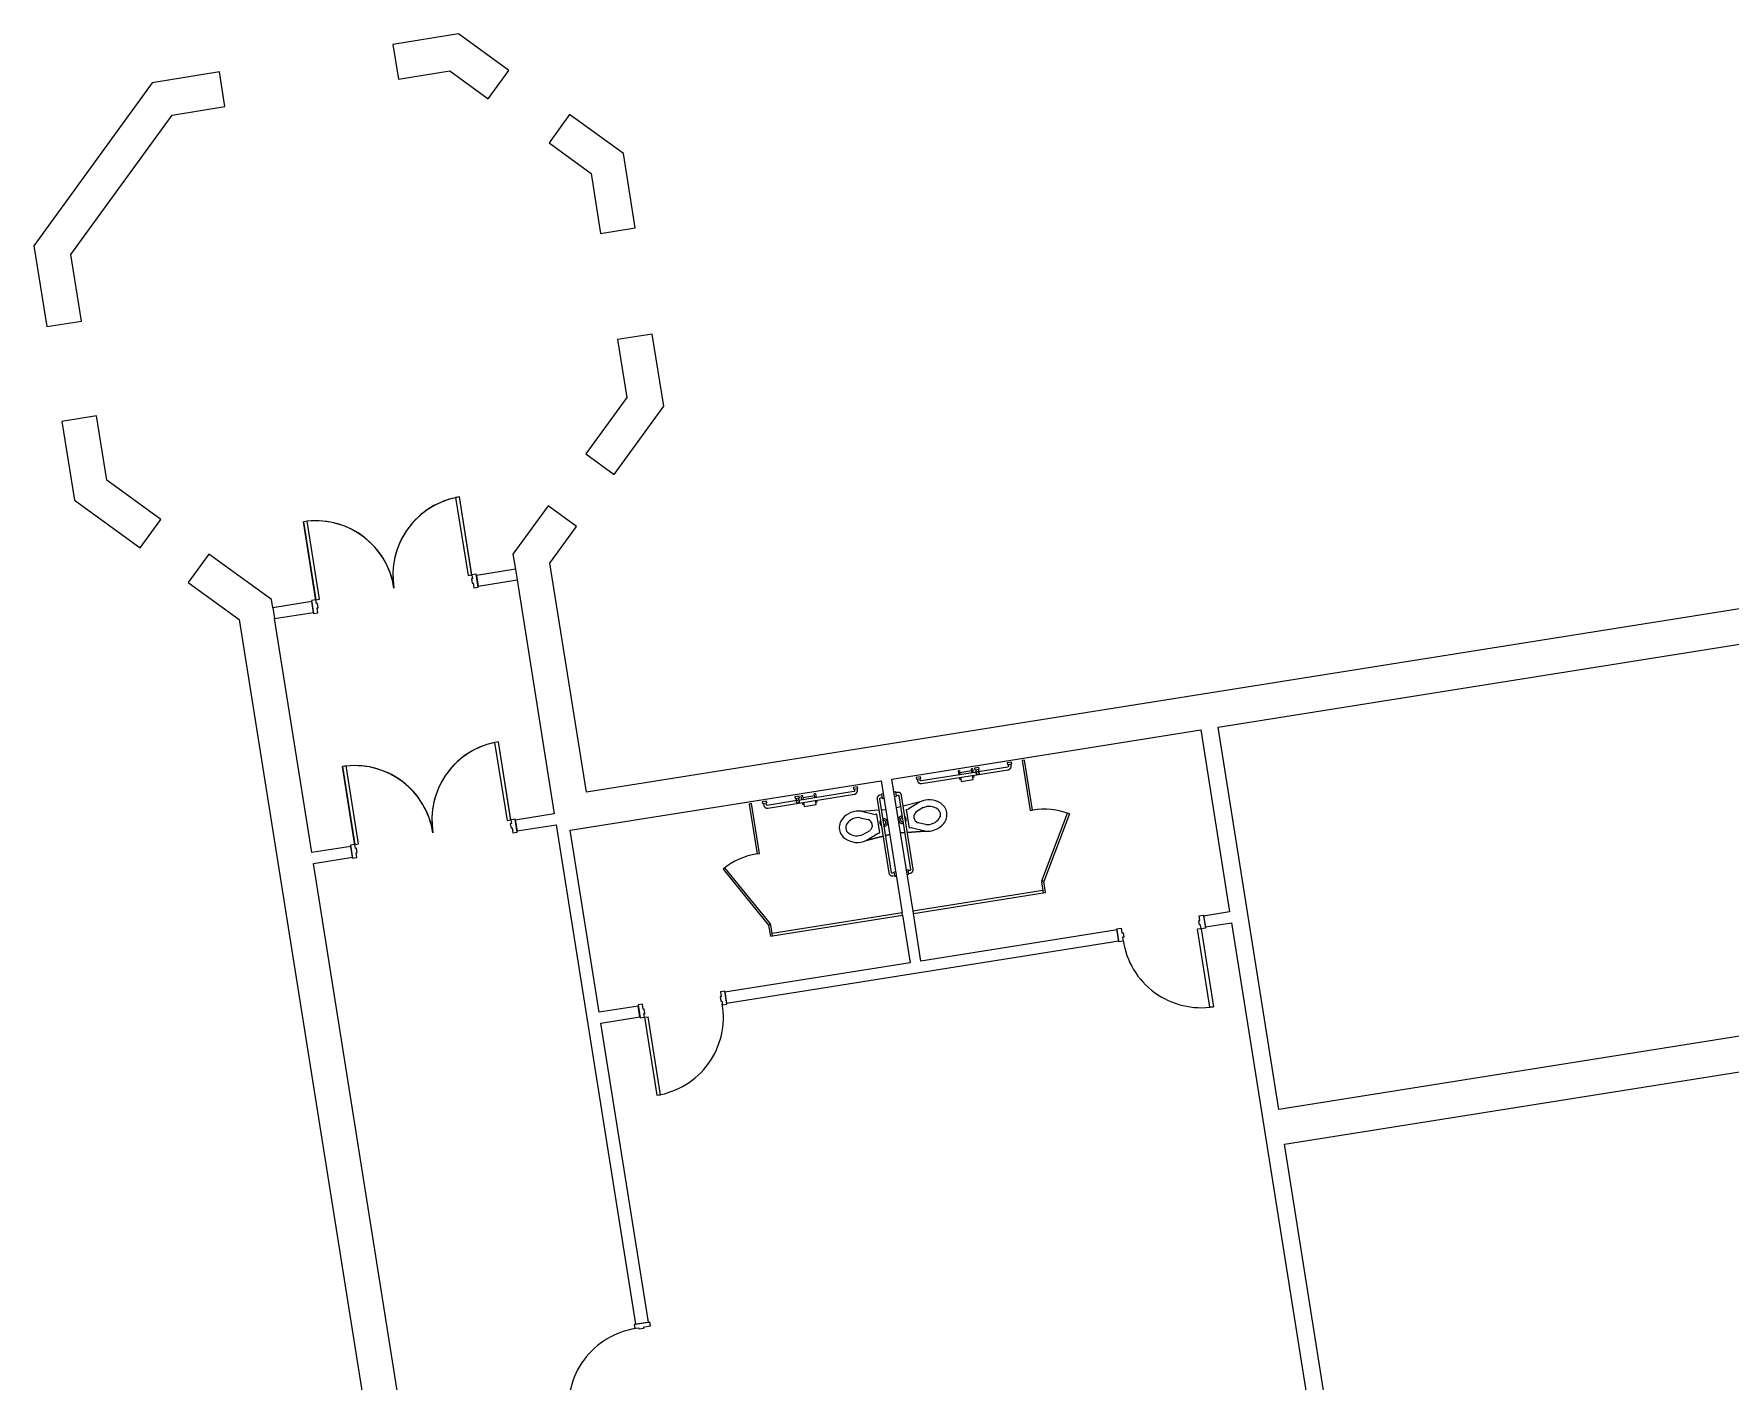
# Model space of a CAD drawing. Header units: inches. Extents: x 42 to 1615, y -3948 to -1051.
# Drawn here: x 42 to 816, y -1665 to -1051 of the extents above; entities that cross this region are included whole.
import ezdxf

# ---------------------------------------------------------------- set-up
doc = ezdxf.new("R2010")
doc.units = ezdxf.units.IN
doc.header["$MEASUREMENT"] = 0
for name, color, linetype, lineweight in [('A-DOOR', 31, 'Continuous', 9), ('A-DOOR-FRAM', 31, 'Continuous', 15), ('A-WALL', 113, 'Continuous', 9), ('I-WALL', 2, 'Continuous', 9), ('P-SANR-FIXT', 6, 'Continuous', 9), ('Q-SPCQ', 91, 'Continuous', 9)]:
    doc.layers.add(name, color=color, linetype=linetype, lineweight=lineweight)

# ---------------------------------------------------------------- blocks, each defined once
blk = doc.blocks.new('Toilet_Stall_ADA_CE_ - 60_ x 60_-5203125-LEVEL 1')
at = {"layer": 'Q-SPCQ'}
for p, q in [((31, -2.5), (30, -2.5)), ((30, -2.5), (30, -62.5)), ((31, -62.5), (31, -2.5)), ((-30, -62.5), (-30, -63.5)), ((-7, -62.5), (-30, -62.5)), ((-30, -63.5), (-7, -63.5)), ((-7, -63.5), (-7, -62.5)), ((25.5, -62.63), (-3.07, -79.13)), ((-2.58, -80), (26, -63.5)), ((26, -63.5), (25.5, -62.63)), ((31, -62.5), (26, -62.5)), ((26, -62.5), (26, -63.5)), ((26, -63.5), (31, -63.5)), ((31, -63.5), (31, -62.5))]:
    blk.add_line(p, q, dxfattribs=at)
blk.add_arc((26, -63.5), 33, 180, 210, dxfattribs=at)
blk = doc.blocks.new('RR Access_Grab Bar_Back_CE_ - 36_ _GB-1_-1693847-LEVEL 1')
at = {"layer": 'Q-SPCQ'}
for p, q in [((-43, 0.75), (-43, 0)), ((-41, 0.75), (-43, 0.75)), ((-42.63, 1.5), (-42.63, 0.75)), ((-41.38, 0.75), (-41.38, 1.5)), ((-7, 3.12), (-41, 3.12)), ((-41, 1.87), (-7, 1.87)), ((-41, 0), (-41, 0.75)), ((-7, 0.75), (-7, 0)), ((-5, 0.75), (-7, 0.75)), ((-6.63, 1.5), (-6.63, 0.75)), ((-5.38, 0.75), (-5.38, 1.5)), ((-5, 0), (-5, 0.75))]:
    blk.add_line(p, q, dxfattribs=at)
at = {"layer": 'Q-SPCQ', "flags": 128}
for points in [[(-41, 3.12), (-41.06, 3.12), (-41.13, 3.12), (-41.19, 3.11), (-41.26, 3.1), (-41.32, 3.09), (-41.39, 3.08), (-41.45, 3.06), (-41.51, 3.04), (-41.57, 3.02), (-41.63, 3), (-41.69, 2.97), (-41.75, 2.94), (-41.81, 2.91), (-41.86, 2.88), (-41.92, 2.84), (-41.97, 2.8), (-42.02, 2.76), (-42.07, 2.72), (-42.12, 2.68), (-42.17, 2.63), (-42.21, 2.58), (-42.25, 2.54), (-42.29, 2.48), (-42.33, 2.43), (-42.37, 2.38), (-42.4, 2.32), (-42.43, 2.27), (-42.46, 2.21), (-42.49, 2.15), (-42.51, 2.09), (-42.54, 2.03), (-42.56, 1.97), (-42.57, 1.9), (-42.59, 1.84), (-42.6, 1.78), (-42.61, 1.71), (-42.62, 1.65), (-42.62, 1.58), (-42.63, 1.52), (-42.63, 1.5)], [(-41.38, 1.5), (-41.37, 1.51), (-41.37, 1.53), (-41.37, 1.54), (-41.37, 1.56), (-41.37, 1.57), (-41.36, 1.59), (-41.36, 1.6), (-41.36, 1.62), (-41.35, 1.63), (-41.35, 1.65), (-41.34, 1.66), (-41.33, 1.67), (-41.33, 1.69), (-41.32, 1.7), (-41.31, 1.71), (-41.3, 1.72), (-41.29, 1.74), (-41.28, 1.75), (-41.27, 1.76), (-41.26, 1.77), (-41.25, 1.78), (-41.24, 1.79), (-41.23, 1.8), (-41.22, 1.81), (-41.2, 1.82), (-41.19, 1.82), (-41.18, 1.83), (-41.16, 1.84), (-41.15, 1.84), (-41.14, 1.85), (-41.12, 1.85), (-41.11, 1.86), (-41.09, 1.86), (-41.08, 1.87), (-41.06, 1.87), (-41.05, 1.87), (-41.03, 1.87), (-41.02, 1.87), (-41, 1.87), (-41, 1.87)], [(-5.38, 1.5), (-5.38, 1.56), (-5.38, 1.63), (-5.39, 1.69), (-5.4, 1.76), (-5.41, 1.82), (-5.42, 1.89), (-5.44, 1.95), (-5.46, 2.01), (-5.48, 2.07), (-5.5, 2.13), (-5.53, 2.19), (-5.56, 2.25), (-5.59, 2.31), (-5.62, 2.36), (-5.66, 2.42), (-5.7, 2.47), (-5.74, 2.52), (-5.78, 2.57), (-5.82, 2.62), (-5.87, 2.67), (-5.92, 2.71), (-5.96, 2.75), (-6.02, 2.79), (-6.07, 2.83), (-6.12, 2.87), (-6.18, 2.9), (-6.23, 2.93), (-6.29, 2.96), (-6.35, 2.99), (-6.41, 3.01), (-6.47, 3.04), (-6.53, 3.06), (-6.6, 3.07), (-6.66, 3.09), (-6.72, 3.1), (-6.79, 3.11), (-6.85, 3.12), (-6.92, 3.12), (-6.98, 3.12), (-7, 3.12)], [(-7, 1.87), (-6.99, 1.87), (-6.97, 1.87), (-6.96, 1.87), (-6.94, 1.87), (-6.93, 1.87), (-6.91, 1.86), (-6.9, 1.86), (-6.88, 1.86), (-6.87, 1.85), (-6.85, 1.85), (-6.84, 1.84), (-6.83, 1.83), (-6.81, 1.83), (-6.8, 1.82), (-6.79, 1.81), (-6.78, 1.8), (-6.76, 1.79), (-6.75, 1.78), (-6.74, 1.77), (-6.73, 1.76), (-6.72, 1.75), (-6.71, 1.74), (-6.7, 1.73), (-6.69, 1.72), (-6.68, 1.7), (-6.68, 1.69), (-6.67, 1.68), (-6.66, 1.66), (-6.66, 1.65), (-6.65, 1.64), (-6.65, 1.62), (-6.64, 1.61), (-6.64, 1.59), (-6.63, 1.58), (-6.63, 1.56), (-6.63, 1.55), (-6.63, 1.53), (-6.63, 1.52), (-6.63, 1.5), (-6.63, 1.5)]]:
    blk.add_lwpolyline(points, dxfattribs=at)
blk = doc.blocks.new('RR Access_Grab Bar_Side_CE_ - 42_ _GB-2_-1694463-LEVEL 1')
at = {"layer": 'Q-SPCQ'}
for p, q in [((-0.75, 54.62), (-1.5, 54.62)), ((0, 55), (-0.75, 55)), ((-0.75, 55), (-0.75, 53)), ((0, 53), (0, 55)), ((-3.13, 53), (-3.13, 13)), ((-1.88, 39.36), (-1.88, 53)), ((-1.5, 53.37), (-0.75, 53.37)), ((-0.75, 53), (0, 53)), ((-1.88, 38.85), (-1.88, 39.15)), ((-1.88, 13), (-1.88, 38.64)), ((-0.75, 12.62), (-1.5, 12.62)), ((-1.5, 11.37), (-0.75, 11.37)), ((0, 13), (-0.75, 13)), ((-0.75, 13), (-0.75, 11)), ((-0.75, 11), (0, 11)), ((0, 11), (0, 13))]:
    blk.add_line(p, q, dxfattribs=at)
at = {"layer": 'Q-SPCQ', "flags": 128}
for points in [[(-1.5, 54.62), (-1.56, 54.62), (-1.63, 54.62), (-1.69, 54.61), (-1.76, 54.6), (-1.82, 54.59), (-1.89, 54.58), (-1.95, 54.56), (-2.01, 54.54), (-2.07, 54.52), (-2.13, 54.5), (-2.19, 54.47), (-2.25, 54.44), (-2.31, 54.41), (-2.36, 54.38), (-2.42, 54.34), (-2.47, 54.3), (-2.52, 54.26), (-2.57, 54.22), (-2.62, 54.18), (-2.67, 54.13), (-2.71, 54.08), (-2.75, 54.04), (-2.79, 53.98), (-2.83, 53.93), (-2.87, 53.88), (-2.9, 53.82), (-2.93, 53.77), (-2.96, 53.71), (-2.99, 53.65), (-3.01, 53.59), (-3.04, 53.53), (-3.06, 53.47), (-3.07, 53.4), (-3.09, 53.34), (-3.1, 53.28), (-3.11, 53.21), (-3.12, 53.15), (-3.12, 53.08), (-3.13, 53.02), (-3.13, 53)], [(-1.88, 53), (-1.87, 53.01), (-1.87, 53.03), (-1.87, 53.04), (-1.87, 53.06), (-1.87, 53.07), (-1.86, 53.09), (-1.86, 53.1), (-1.86, 53.12), (-1.85, 53.13), (-1.85, 53.15), (-1.84, 53.16), (-1.83, 53.17), (-1.83, 53.19), (-1.82, 53.2), (-1.81, 53.21), (-1.8, 53.22), (-1.79, 53.24), (-1.78, 53.25), (-1.77, 53.26), (-1.76, 53.27), (-1.75, 53.28), (-1.74, 53.29), (-1.73, 53.3), (-1.72, 53.31), (-1.7, 53.32), (-1.69, 53.32), (-1.68, 53.33), (-1.66, 53.34), (-1.65, 53.34), (-1.64, 53.35), (-1.62, 53.35), (-1.61, 53.36), (-1.59, 53.36), (-1.58, 53.37), (-1.56, 53.37), (-1.55, 53.37), (-1.53, 53.37), (-1.52, 53.37), (-1.5, 53.37), (-1.5, 53.37)], [(-3.13, 13), (-3.12, 12.94), (-3.12, 12.87), (-3.11, 12.81), (-3.1, 12.74), (-3.09, 12.68), (-3.08, 12.61), (-3.06, 12.55), (-3.04, 12.49), (-3.02, 12.43), (-3, 12.37), (-2.97, 12.31), (-2.94, 12.25), (-2.91, 12.19), (-2.88, 12.14), (-2.84, 12.08), (-2.8, 12.03), (-2.76, 11.98), (-2.72, 11.93), (-2.68, 11.88), (-2.63, 11.83), (-2.58, 11.79), (-2.54, 11.75), (-2.48, 11.71), (-2.43, 11.67), (-2.38, 11.63), (-2.32, 11.6), (-2.27, 11.57), (-2.21, 11.54), (-2.15, 11.51), (-2.09, 11.49), (-2.03, 11.46), (-1.97, 11.44), (-1.9, 11.43), (-1.84, 11.41), (-1.78, 11.4), (-1.71, 11.39), (-1.65, 11.38), (-1.58, 11.38), (-1.52, 11.37), (-1.5, 11.37)], [(-1.5, 12.62), (-1.51, 12.63), (-1.53, 12.63), (-1.54, 12.63), (-1.56, 12.63), (-1.57, 12.63), (-1.59, 12.64), (-1.6, 12.64), (-1.62, 12.64), (-1.63, 12.65), (-1.65, 12.65), (-1.66, 12.66), (-1.67, 12.67), (-1.69, 12.67), (-1.7, 12.68), (-1.71, 12.69), (-1.72, 12.7), (-1.74, 12.71), (-1.75, 12.72), (-1.76, 12.73), (-1.77, 12.74), (-1.78, 12.75), (-1.79, 12.76), (-1.8, 12.77), (-1.81, 12.78), (-1.82, 12.8), (-1.82, 12.81), (-1.83, 12.82), (-1.84, 12.84), (-1.84, 12.85), (-1.85, 12.86), (-1.85, 12.88), (-1.86, 12.89), (-1.86, 12.91), (-1.87, 12.92), (-1.87, 12.94), (-1.87, 12.95), (-1.87, 12.97), (-1.87, 12.98), (-1.88, 13), (-1.88, 13)]]:
    blk.add_lwpolyline(points, dxfattribs=at)
blk = doc.blocks.new('RR Access_Grab Bar_Vert_CE_ - 24_ _GB-3_-1696212-LEVEL 1')
at = {"layer": 'Q-SPCQ'}
for p, q in [((-0.75, 39.62), (-1.5, 39.62)), ((-0.75, 39.62), (-1.5, 39.62)), ((0, 40), (-0.75, 40)), ((0, 40), (-0.75, 40)), ((-0.75, 40), (-0.75, 39.97)), ((-0.75, 40), (-0.75, 39)), ((-0.75, 39), (-0.75, 38)), ((0, 39.97), (0, 40)), ((0, 39), (0, 40)), ((0, 38), (0, 39)), ((-1.5, 38.37), (-0.75, 38.37)), ((-1.5, 38.37), (-0.75, 38.37)), ((-0.75, 38.03), (-0.75, 38)), ((-0.75, 38), (0, 38)), ((-0.75, 38), (0, 38)), ((0, 38), (0, 38.03))]:
    blk.add_line(p, q, dxfattribs=at)
at = {"layer": 'Q-SPCQ', "flags": 128}
for points in [[(-3.13, 39), (-3.12, 39.02), (-3.12, 39.05), (-3.12, 39.07), (-3.12, 39.1), (-3.11, 39.12), (-3.11, 39.15), (-3.1, 39.17), (-3.09, 39.2), (-3.08, 39.22), (-3.08, 39.24), (-3.07, 39.27), (-3.05, 39.29), (-3.04, 39.31), (-3.03, 39.33), (-3.02, 39.35), (-3, 39.37), (-2.99, 39.39), (-2.97, 39.41), (-2.95, 39.43), (-2.94, 39.45), (-2.92, 39.47), (-2.9, 39.48), (-2.88, 39.5), (-2.86, 39.51), (-2.84, 39.53), (-2.82, 39.54), (-2.79, 39.55), (-2.77, 39.56), (-2.75, 39.57), (-2.73, 39.58), (-2.7, 39.59), (-2.68, 39.6), (-2.66, 39.61), (-2.63, 39.61), (-2.61, 39.62), (-2.58, 39.62), (-2.56, 39.62), (-2.53, 39.62), (-2.51, 39.62), (-2.5, 39.62)], [(-2.5, 38.37), (-2.52, 38.38), (-2.55, 38.38), (-2.57, 38.38), (-2.6, 38.38), (-2.62, 38.39), (-2.65, 38.39), (-2.67, 38.4), (-2.7, 38.41), (-2.72, 38.42), (-2.74, 38.42), (-2.77, 38.43), (-2.79, 38.45), (-2.81, 38.46), (-2.83, 38.47), (-2.85, 38.48), (-2.87, 38.5), (-2.89, 38.51), (-2.91, 38.53), (-2.93, 38.55), (-2.95, 38.56), (-2.97, 38.58), (-2.98, 38.6), (-3, 38.62), (-3.01, 38.64), (-3.03, 38.66), (-3.04, 38.68), (-3.05, 38.71), (-3.06, 38.73), (-3.07, 38.75), (-3.08, 38.77), (-3.09, 38.8), (-3.1, 38.82), (-3.11, 38.84), (-3.11, 38.87), (-3.12, 38.89), (-3.12, 38.92), (-3.12, 38.94), (-3.12, 38.97), (-3.13, 38.99), (-3.13, 39)], [(-2.5, 39.62), (-2.5, 39.62), (-2.5, 39.62), (-2.49, 39.62), (-2.49, 39.62), (-2.48, 39.62), (-2.47, 39.62), (-2.46, 39.62), (-2.45, 39.62), (-2.44, 39.62), (-2.42, 39.62), (-2.4, 39.62), (-2.39, 39.62), (-2.37, 39.62), (-2.35, 39.62), (-2.33, 39.62), (-2.3, 39.62), (-2.28, 39.62), (-2.25, 39.62), (-2.22, 39.62), (-2.2, 39.62), (-2.17, 39.62), (-2.14, 39.62), (-2.11, 39.62), (-2.07, 39.62), (-2.04, 39.62), (-2.01, 39.62), (-1.97, 39.62), (-1.94, 39.62), (-1.9, 39.62), (-1.86, 39.62), (-1.82, 39.62), (-1.79, 39.62), (-1.75, 39.62), (-1.71, 39.62), (-1.67, 39.62), (-1.63, 39.62), (-1.59, 39.62), (-1.55, 39.62), (-1.51, 39.62), (-1.5, 39.62)], [(-1.5, 39.62), (-1.54, 39.62), (-1.58, 39.62), (-1.62, 39.62), (-1.66, 39.62), (-1.7, 39.62), (-1.74, 39.62), (-1.78, 39.62), (-1.81, 39.62), (-1.85, 39.62), (-1.89, 39.62), (-1.93, 39.62), (-1.96, 39.62), (-2, 39.62), (-2.03, 39.62), (-2.06, 39.62), (-2.1, 39.62), (-2.13, 39.62), (-2.16, 39.62), (-2.19, 39.62), (-2.22, 39.62), (-2.24, 39.62), (-2.27, 39.62), (-2.3, 39.62), (-2.32, 39.62), (-2.34, 39.62), (-2.36, 39.62), (-2.38, 39.62), (-2.4, 39.62), (-2.42, 39.62), (-2.43, 39.62), (-2.45, 39.62), (-2.46, 39.62), (-2.47, 39.62), (-2.48, 39.62), (-2.49, 39.62), (-2.49, 39.62), (-2.5, 39.62), (-2.5, 39.62), (-2.5, 39.62)], [(-1.5, 38.37), (-1.54, 38.37), (-1.58, 38.37), (-1.62, 38.37), (-1.66, 38.37), (-1.7, 38.37), (-1.74, 38.37), (-1.78, 38.37), (-1.81, 38.37), (-1.85, 38.37), (-1.89, 38.37), (-1.93, 38.37), (-1.96, 38.37), (-2, 38.37), (-2.03, 38.37), (-2.06, 38.37), (-2.1, 38.37), (-2.13, 38.37), (-2.16, 38.37), (-2.19, 38.37), (-2.22, 38.37), (-2.24, 38.37), (-2.27, 38.37), (-2.3, 38.37), (-2.32, 38.37), (-2.34, 38.37), (-2.36, 38.37), (-2.38, 38.37), (-2.4, 38.37), (-2.42, 38.37), (-2.43, 38.37), (-2.45, 38.37), (-2.46, 38.37), (-2.47, 38.37), (-2.48, 38.37), (-2.49, 38.37), (-2.49, 38.37), (-2.5, 38.37), (-2.5, 38.37), (-2.5, 38.37)], [(-2.5, 38.37), (-2.5, 38.37), (-2.5, 38.37), (-2.49, 38.37), (-2.49, 38.37), (-2.48, 38.37), (-2.47, 38.37), (-2.46, 38.37), (-2.45, 38.37), (-2.44, 38.37), (-2.42, 38.37), (-2.4, 38.37), (-2.39, 38.37), (-2.37, 38.37), (-2.35, 38.37), (-2.33, 38.37), (-2.3, 38.37), (-2.28, 38.37), (-2.25, 38.37), (-2.22, 38.37), (-2.2, 38.37), (-2.17, 38.37), (-2.14, 38.37), (-2.11, 38.37), (-2.07, 38.37), (-2.04, 38.37), (-2.01, 38.37), (-1.97, 38.37), (-1.94, 38.37), (-1.9, 38.37), (-1.86, 38.37), (-1.82, 38.37), (-1.79, 38.37), (-1.75, 38.37), (-1.71, 38.37), (-1.67, 38.37), (-1.63, 38.37), (-1.59, 38.37), (-1.55, 38.37), (-1.51, 38.37), (-1.5, 38.37)]]:
    blk.add_lwpolyline(points, dxfattribs=at)
blk = doc.blocks.new('Toilet_Wall Hung_CE_ - ADA-5203126-LEVEL 1')
at = {"layer": 'P-SANR-FIXT'}
for p, q in [((-6.07, 3.06), (-6.74, 11.07)), ((-6.74, 11.07), (-4.34, 5.12)), ((-6.74, 11.07), (-6.07, 3.06)), ((-3.9, 12.03), (-2.49, 8.55)), ((3.9, 12.03), (2.49, 8.55)), ((6.74, 11.07), (4.32, 5.08)), ((6.74, 11.07), (6.07, 3.12)), ((6.74, 11.07), (6.07, 3.12)), ((-5.81, 0), (-5.97, 1.94)), ((-5.97, 1.94), (-5.81, 0)), ((-4.34, 5.12), (-4.34, 4.33)), ((-4.34, 4.33), (4.32, 4.33)), ((4.32, 4.33), (4.32, 5.08)), ((5.97, 1.88), (5.81, 0)), ((5.97, 1.88), (5.81, 0))]:
    blk.add_line(p, q, dxfattribs=at)
for centre, radius, start, end in [((2.57, 13.72), 9.68, 138.07034, 195.92966), ((0, 16.03), 6.23, 41.92966, 138.07034), ((2.57, 13.72), 6.68, 134.54798, 194.69093), ((-0.01, 16.34), 3.01, 44.54798, 134.54798), ((-2.57, 13.72), 6.68, 345.30907, 45.45202), ((-2.57, 13.72), 9.68, 344.07034, 41.92966), ((0, 9.94), 2.85, 209.29654, 330.70346), ((0, 1.8), 1.77, 180, 360), ((0, 1.83), 1.75, 180, 270), ((0, 1.8), 1.77, 48.61512, 131.49794), ((0, 1.83), 1.75, 121.34541, 130.74746), ((0, 1.83), 0.97, 177.23656, 270), ((0, 1.83), 1.75, 92.777, 117.6743), ((0, 1.83), 0.97, 270, 2.82872), ((0, 1.83), 1.75, 270, 360), ((0, 1.83), 1.75, 62.00776, 87.33144), ((0, 1.83), 1.75, 49.34662, 59.40901)]:
    blk.add_arc(centre, radius, start, end, dxfattribs=at)
blk = doc.blocks.new('RR Access_Toilet Tissue Dispenser_CE_ - TTD-1-888219-LEVEL 1')
at = {"layer": 'Q-SPCQ'}
for p, q in [((-5.05, 36), (-5.05, 30.5)), ((-3.1, 36), (-5.05, 36)), ((-4, 36.5), (-3.1, 36.5)), ((-4, 36), (-4, 36.5)), ((-1.89, 36.5), (0, 36.5)), ((-1.25, 36), (-1.8, 36)), ((0, 36), (-1.25, 36)), ((-1.05, 30.5), (-1.05, 36)), ((0, 36), (0, 36.5)), ((-5.05, 30.5), (-3.06, 30.5)), ((-4, 30), (-4, 30.5)), ((-3.06, 30), (-4, 30)), ((0, 30), (-1.9, 30)), ((-1.89, 30.5), (-1.25, 30.5)), ((-1.25, 30.5), (0, 30.5)), ((0, 30), (0, 30.5))]:
    blk.add_line(p, q, dxfattribs=at)
blk = doc.blocks.new('Toilet_Stall_ADA_CE_ - 60_ x 60_-5203152-LEVEL 1')
at = {"layer": 'Q-SPCQ'}
for p, q in [((25.5, 62.63), (-3.07, 79.13)), ((-2.58, 80), (26, 63.5)), ((-7, 63.5), (-30, 63.5)), ((-30, 63.5), (-30, 62.5)), ((-30, 62.5), (-7, 62.5)), ((-7, 62.5), (-7, 63.5)), ((26, 63.5), (25.5, 62.63)), ((31, 63.5), (26, 63.5)), ((26, 63.5), (26, 62.5)), ((26, 62.5), (31, 62.5)), ((30, 62.5), (30, 2.5)), ((31, 62.5), (31, 63.5)), ((31, 2.5), (31, 62.5)), ((30, 2.5), (31, 2.5))]:
    blk.add_line(p, q, dxfattribs=at)
blk.add_arc((26, 63.5), 33, 150, 180, dxfattribs=at)
blk = doc.blocks.new('RR Access_Grab Bar_Back_CE_ - 36_ _GB-1_-5203153-LEVEL 1')
at = {"layer": 'Q-SPCQ'}
for p, q in [((-43, 0), (-43, -0.75)), ((-43, -0.75), (-41, -0.75)), ((-42.63, -0.75), (-42.63, -1.5)), ((-41.38, -1.5), (-41.38, -0.75)), ((-41, -0.75), (-41, 0)), ((-7, -1.88), (-41, -1.88)), ((-41, -3.13), (-7, -3.13)), ((-7, 0), (-7, -0.75)), ((-7, -0.75), (-5, -0.75)), ((-6.63, -0.75), (-6.63, -1.5)), ((-5.38, -1.5), (-5.38, -0.75)), ((-5, -0.75), (-5, 0))]:
    blk.add_line(p, q, dxfattribs=at)
at = {"layer": 'Q-SPCQ', "flags": 128}
for points in [[(-42.63, -1.5), (-42.62, -1.56), (-42.62, -1.63), (-42.61, -1.69), (-42.6, -1.76), (-42.59, -1.82), (-42.58, -1.89), (-42.56, -1.95), (-42.54, -2.01), (-42.52, -2.07), (-42.5, -2.13), (-42.47, -2.19), (-42.44, -2.25), (-42.41, -2.31), (-42.38, -2.36), (-42.34, -2.42), (-42.3, -2.47), (-42.26, -2.52), (-42.22, -2.57), (-42.18, -2.62), (-42.13, -2.67), (-42.08, -2.71), (-42.04, -2.75), (-41.98, -2.79), (-41.93, -2.83), (-41.88, -2.87), (-41.82, -2.9), (-41.77, -2.93), (-41.71, -2.96), (-41.65, -2.99), (-41.59, -3.01), (-41.53, -3.04), (-41.47, -3.06), (-41.4, -3.07), (-41.34, -3.09), (-41.28, -3.1), (-41.21, -3.11), (-41.15, -3.12), (-41.08, -3.12), (-41.02, -3.13), (-41, -3.13)], [(-41, -1.88), (-41.01, -1.87), (-41.03, -1.87), (-41.04, -1.87), (-41.06, -1.87), (-41.07, -1.87), (-41.09, -1.86), (-41.1, -1.86), (-41.12, -1.86), (-41.13, -1.85), (-41.15, -1.85), (-41.16, -1.84), (-41.17, -1.83), (-41.19, -1.83), (-41.2, -1.82), (-41.21, -1.81), (-41.22, -1.8), (-41.24, -1.79), (-41.25, -1.78), (-41.26, -1.77), (-41.27, -1.76), (-41.28, -1.75), (-41.29, -1.74), (-41.3, -1.73), (-41.31, -1.72), (-41.32, -1.7), (-41.32, -1.69), (-41.33, -1.68), (-41.34, -1.66), (-41.34, -1.65), (-41.35, -1.64), (-41.35, -1.62), (-41.36, -1.61), (-41.36, -1.59), (-41.37, -1.58), (-41.37, -1.56), (-41.37, -1.55), (-41.37, -1.53), (-41.37, -1.52), (-41.38, -1.5), (-41.38, -1.5)], [(-6.63, -1.5), (-6.63, -1.51), (-6.63, -1.53), (-6.63, -1.54), (-6.63, -1.56), (-6.63, -1.57), (-6.64, -1.59), (-6.64, -1.6), (-6.64, -1.62), (-6.65, -1.63), (-6.65, -1.65), (-6.66, -1.66), (-6.67, -1.67), (-6.67, -1.69), (-6.68, -1.7), (-6.69, -1.71), (-6.7, -1.72), (-6.71, -1.74), (-6.72, -1.75), (-6.73, -1.76), (-6.74, -1.77), (-6.75, -1.78), (-6.76, -1.79), (-6.77, -1.8), (-6.78, -1.81), (-6.8, -1.82), (-6.81, -1.82), (-6.82, -1.83), (-6.84, -1.84), (-6.85, -1.84), (-6.86, -1.85), (-6.88, -1.85), (-6.89, -1.86), (-6.91, -1.86), (-6.92, -1.87), (-6.94, -1.87), (-6.95, -1.87), (-6.97, -1.87), (-6.98, -1.87), (-7, -1.88), (-7, -1.88)], [(-7, -3.13), (-6.94, -3.12), (-6.87, -3.12), (-6.81, -3.11), (-6.74, -3.1), (-6.68, -3.09), (-6.61, -3.08), (-6.55, -3.06), (-6.49, -3.04), (-6.43, -3.02), (-6.37, -3), (-6.31, -2.97), (-6.25, -2.94), (-6.19, -2.91), (-6.14, -2.88), (-6.08, -2.84), (-6.03, -2.8), (-5.98, -2.76), (-5.93, -2.72), (-5.88, -2.68), (-5.83, -2.63), (-5.79, -2.58), (-5.75, -2.54), (-5.71, -2.48), (-5.67, -2.43), (-5.63, -2.38), (-5.6, -2.32), (-5.57, -2.27), (-5.54, -2.21), (-5.51, -2.15), (-5.49, -2.09), (-5.46, -2.03), (-5.44, -1.97), (-5.43, -1.9), (-5.41, -1.84), (-5.4, -1.78), (-5.39, -1.71), (-5.38, -1.65), (-5.38, -1.58), (-5.38, -1.52), (-5.38, -1.5)]]:
    blk.add_lwpolyline(points, dxfattribs=at)
blk = doc.blocks.new('RR Access_Grab Bar_Side_CE_ - 42_ _GB-2_-5203154-LEVEL 1')
at = {"layer": 'Q-SPCQ'}
for p, q in [((-3.13, -13), (-3.13, -53)), ((-1.88, -38.64), (-1.88, -13)), ((-0.75, -11.38), (-1.5, -11.38)), ((-1.5, -12.63), (-0.75, -12.63)), ((0, -11), (-0.75, -11)), ((-0.75, -11), (-0.75, -13)), ((-0.75, -13), (0, -13)), ((0, -13), (0, -11)), ((-1.88, -39.15), (-1.88, -38.85)), ((-1.88, -53), (-1.88, -39.36)), ((-0.75, -53.38), (-1.5, -53.38)), ((0, -53), (-0.75, -53)), ((-0.75, -53), (-0.75, -55)), ((0, -55), (0, -53)), ((-1.5, -54.63), (-0.75, -54.63)), ((-0.75, -55), (0, -55))]:
    blk.add_line(p, q, dxfattribs=at)
at = {"layer": 'Q-SPCQ', "flags": 128}
for points in [[(-1.5, -11.38), (-1.56, -11.38), (-1.63, -11.38), (-1.69, -11.39), (-1.76, -11.4), (-1.82, -11.41), (-1.89, -11.42), (-1.95, -11.44), (-2.01, -11.46), (-2.07, -11.48), (-2.13, -11.5), (-2.19, -11.53), (-2.25, -11.56), (-2.31, -11.59), (-2.36, -11.62), (-2.42, -11.66), (-2.47, -11.7), (-2.52, -11.74), (-2.57, -11.78), (-2.62, -11.82), (-2.67, -11.87), (-2.71, -11.92), (-2.75, -11.96), (-2.79, -12.02), (-2.83, -12.07), (-2.87, -12.12), (-2.9, -12.18), (-2.93, -12.23), (-2.96, -12.29), (-2.99, -12.35), (-3.01, -12.41), (-3.04, -12.47), (-3.06, -12.53), (-3.07, -12.6), (-3.09, -12.66), (-3.1, -12.72), (-3.11, -12.79), (-3.12, -12.85), (-3.12, -12.92), (-3.13, -12.98), (-3.13, -13)], [(-1.88, -13), (-1.87, -12.99), (-1.87, -12.97), (-1.87, -12.96), (-1.87, -12.94), (-1.87, -12.93), (-1.86, -12.91), (-1.86, -12.9), (-1.86, -12.88), (-1.85, -12.87), (-1.85, -12.85), (-1.84, -12.84), (-1.83, -12.83), (-1.83, -12.81), (-1.82, -12.8), (-1.81, -12.79), (-1.8, -12.78), (-1.79, -12.76), (-1.78, -12.75), (-1.77, -12.74), (-1.76, -12.73), (-1.75, -12.72), (-1.74, -12.71), (-1.73, -12.7), (-1.72, -12.69), (-1.7, -12.68), (-1.69, -12.68), (-1.68, -12.67), (-1.66, -12.66), (-1.65, -12.66), (-1.64, -12.65), (-1.62, -12.65), (-1.61, -12.64), (-1.59, -12.64), (-1.58, -12.63), (-1.56, -12.63), (-1.55, -12.63), (-1.53, -12.63), (-1.52, -12.63), (-1.5, -12.63), (-1.5, -12.63)], [(-3.13, -53), (-3.12, -53.06), (-3.12, -53.13), (-3.11, -53.19), (-3.1, -53.26), (-3.09, -53.32), (-3.08, -53.39), (-3.06, -53.45), (-3.04, -53.51), (-3.02, -53.57), (-3, -53.63), (-2.97, -53.69), (-2.94, -53.75), (-2.91, -53.81), (-2.88, -53.86), (-2.84, -53.92), (-2.8, -53.97), (-2.76, -54.02), (-2.72, -54.07), (-2.68, -54.12), (-2.63, -54.17), (-2.58, -54.21), (-2.54, -54.25), (-2.48, -54.29), (-2.43, -54.33), (-2.38, -54.37), (-2.32, -54.4), (-2.27, -54.43), (-2.21, -54.46), (-2.15, -54.49), (-2.09, -54.51), (-2.03, -54.54), (-1.97, -54.56), (-1.9, -54.57), (-1.84, -54.59), (-1.78, -54.6), (-1.71, -54.61), (-1.65, -54.62), (-1.58, -54.62), (-1.52, -54.63), (-1.5, -54.63)], [(-1.5, -53.38), (-1.51, -53.37), (-1.53, -53.37), (-1.54, -53.37), (-1.56, -53.37), (-1.57, -53.37), (-1.59, -53.36), (-1.6, -53.36), (-1.62, -53.36), (-1.63, -53.35), (-1.65, -53.35), (-1.66, -53.34), (-1.67, -53.33), (-1.69, -53.33), (-1.7, -53.32), (-1.71, -53.31), (-1.72, -53.3), (-1.74, -53.29), (-1.75, -53.28), (-1.76, -53.27), (-1.77, -53.26), (-1.78, -53.25), (-1.79, -53.24), (-1.8, -53.23), (-1.81, -53.22), (-1.82, -53.2), (-1.82, -53.19), (-1.83, -53.18), (-1.84, -53.16), (-1.84, -53.15), (-1.85, -53.14), (-1.85, -53.12), (-1.86, -53.11), (-1.86, -53.09), (-1.87, -53.08), (-1.87, -53.06), (-1.87, -53.05), (-1.87, -53.03), (-1.87, -53.02), (-1.88, -53), (-1.88, -53)]]:
    blk.add_lwpolyline(points, dxfattribs=at)
blk = doc.blocks.new('RR Access_Grab Bar_Vert_CE_ - 24_ _GB-3_-5203155-LEVEL 1')
at = {"layer": 'Q-SPCQ'}
for p, q in [((-0.75, -38.38), (-1.5, -38.38)), ((-0.75, -38.38), (-1.5, -38.38)), ((0, -38), (-0.75, -38)), ((0, -38), (-0.75, -38)), ((-0.75, -38), (-0.75, -38.03)), ((-0.75, -38), (-0.75, -39)), ((0, -38.03), (0, -38)), ((0, -39), (0, -38)), ((-1.5, -39.63), (-0.75, -39.63)), ((-1.5, -39.63), (-0.75, -39.63)), ((-0.75, -39), (-0.75, -40)), ((-0.75, -39.97), (-0.75, -40)), ((-0.75, -40), (0, -40)), ((-0.75, -40), (0, -40)), ((0, -40), (0, -39)), ((0, -40), (0, -39.97))]:
    blk.add_line(p, q, dxfattribs=at)
at = {"layer": 'Q-SPCQ', "flags": 128}
for points in [[(-3.13, -39), (-3.12, -38.98), (-3.12, -38.95), (-3.12, -38.93), (-3.12, -38.9), (-3.11, -38.88), (-3.11, -38.85), (-3.1, -38.83), (-3.09, -38.8), (-3.08, -38.78), (-3.08, -38.76), (-3.07, -38.73), (-3.05, -38.71), (-3.04, -38.69), (-3.03, -38.67), (-3.02, -38.65), (-3, -38.63), (-2.99, -38.61), (-2.97, -38.59), (-2.95, -38.57), (-2.94, -38.55), (-2.92, -38.53), (-2.9, -38.52), (-2.88, -38.5), (-2.86, -38.49), (-2.84, -38.47), (-2.82, -38.46), (-2.79, -38.45), (-2.77, -38.44), (-2.75, -38.43), (-2.73, -38.42), (-2.7, -38.41), (-2.68, -38.4), (-2.66, -38.39), (-2.63, -38.39), (-2.61, -38.38), (-2.58, -38.38), (-2.56, -38.38), (-2.53, -38.38), (-2.51, -38.38), (-2.5, -38.38)], [(-2.5, -38.38), (-2.5, -38.38), (-2.5, -38.38), (-2.49, -38.38), (-2.49, -38.38), (-2.48, -38.38), (-2.47, -38.38), (-2.46, -38.38), (-2.45, -38.38), (-2.44, -38.38), (-2.42, -38.38), (-2.4, -38.38), (-2.39, -38.38), (-2.37, -38.38), (-2.35, -38.38), (-2.33, -38.38), (-2.3, -38.38), (-2.28, -38.38), (-2.25, -38.38), (-2.22, -38.38), (-2.2, -38.38), (-2.17, -38.38), (-2.14, -38.38), (-2.11, -38.38), (-2.07, -38.38), (-2.04, -38.38), (-2.01, -38.38), (-1.97, -38.38), (-1.94, -38.38), (-1.9, -38.38), (-1.86, -38.38), (-1.82, -38.38), (-1.79, -38.38), (-1.75, -38.38), (-1.71, -38.38), (-1.67, -38.38), (-1.63, -38.38), (-1.59, -38.38), (-1.55, -38.38), (-1.51, -38.38), (-1.5, -38.38)], [(-1.5, -38.38), (-1.54, -38.38), (-1.58, -38.38), (-1.62, -38.38), (-1.66, -38.38), (-1.7, -38.38), (-1.74, -38.38), (-1.78, -38.38), (-1.81, -38.38), (-1.85, -38.38), (-1.89, -38.38), (-1.93, -38.38), (-1.96, -38.38), (-2, -38.38), (-2.03, -38.38), (-2.06, -38.38), (-2.1, -38.38), (-2.13, -38.38), (-2.16, -38.38), (-2.19, -38.38), (-2.22, -38.38), (-2.24, -38.38), (-2.27, -38.38), (-2.3, -38.38), (-2.32, -38.38), (-2.34, -38.38), (-2.36, -38.38), (-2.38, -38.38), (-2.4, -38.38), (-2.42, -38.38), (-2.43, -38.38), (-2.45, -38.38), (-2.46, -38.38), (-2.47, -38.38), (-2.48, -38.38), (-2.49, -38.38), (-2.49, -38.38), (-2.5, -38.38), (-2.5, -38.38), (-2.5, -38.38)], [(-2.5, -39.63), (-2.52, -39.62), (-2.55, -39.62), (-2.57, -39.62), (-2.6, -39.62), (-2.62, -39.61), (-2.65, -39.61), (-2.67, -39.6), (-2.7, -39.59), (-2.72, -39.58), (-2.74, -39.58), (-2.77, -39.57), (-2.79, -39.55), (-2.81, -39.54), (-2.83, -39.53), (-2.85, -39.52), (-2.87, -39.5), (-2.89, -39.49), (-2.91, -39.47), (-2.93, -39.45), (-2.95, -39.44), (-2.97, -39.42), (-2.98, -39.4), (-3, -39.38), (-3.01, -39.36), (-3.03, -39.34), (-3.04, -39.32), (-3.05, -39.29), (-3.06, -39.27), (-3.07, -39.25), (-3.08, -39.23), (-3.09, -39.2), (-3.1, -39.18), (-3.11, -39.16), (-3.11, -39.13), (-3.12, -39.11), (-3.12, -39.08), (-3.12, -39.06), (-3.12, -39.03), (-3.13, -39.01), (-3.13, -39)], [(-1.5, -39.63), (-1.54, -39.63), (-1.58, -39.63), (-1.62, -39.63), (-1.66, -39.63), (-1.7, -39.63), (-1.74, -39.63), (-1.78, -39.63), (-1.81, -39.63), (-1.85, -39.63), (-1.89, -39.63), (-1.93, -39.63), (-1.96, -39.63), (-2, -39.63), (-2.03, -39.63), (-2.06, -39.63), (-2.1, -39.63), (-2.13, -39.63), (-2.16, -39.63), (-2.19, -39.63), (-2.22, -39.63), (-2.24, -39.63), (-2.27, -39.63), (-2.3, -39.63), (-2.32, -39.63), (-2.34, -39.63), (-2.36, -39.63), (-2.38, -39.63), (-2.4, -39.63), (-2.42, -39.63), (-2.43, -39.63), (-2.45, -39.63), (-2.46, -39.63), (-2.47, -39.63), (-2.48, -39.63), (-2.49, -39.63), (-2.49, -39.63), (-2.5, -39.63), (-2.5, -39.63), (-2.5, -39.63)], [(-2.5, -39.63), (-2.5, -39.63), (-2.5, -39.63), (-2.49, -39.63), (-2.49, -39.63), (-2.48, -39.63), (-2.47, -39.63), (-2.46, -39.63), (-2.45, -39.63), (-2.44, -39.63), (-2.42, -39.63), (-2.4, -39.63), (-2.39, -39.63), (-2.37, -39.63), (-2.35, -39.63), (-2.33, -39.63), (-2.3, -39.63), (-2.28, -39.63), (-2.25, -39.63), (-2.22, -39.63), (-2.2, -39.63), (-2.17, -39.63), (-2.14, -39.63), (-2.11, -39.63), (-2.07, -39.63), (-2.04, -39.63), (-2.01, -39.63), (-1.97, -39.63), (-1.94, -39.63), (-1.9, -39.63), (-1.86, -39.63), (-1.82, -39.63), (-1.79, -39.63), (-1.75, -39.63), (-1.71, -39.63), (-1.67, -39.63), (-1.63, -39.63), (-1.59, -39.63), (-1.55, -39.63), (-1.51, -39.63), (-1.5, -39.63)]]:
    blk.add_lwpolyline(points, dxfattribs=at)
blk = doc.blocks.new('Toilet_Wall Hung_CE_ - ADA-909804-LEVEL 1')
at = {"layer": 'P-SANR-FIXT'}
for p, q in [((-5.81, 0), (-5.97, -1.94)), ((-6.07, -3.06), (-6.74, -11.07)), ((-6.74, -11.07), (-6.07, -3.06)), ((-6.74, -11.07), (-4.34, -5.12)), ((-5.97, -1.94), (-5.81, 0)), ((-4.34, -4.33), (4.32, -4.33)), ((-4.34, -5.12), (-4.34, -4.33)), ((4.32, -4.33), (4.32, -5.08)), ((6.74, -11.07), (4.32, -5.08)), ((5.97, -1.88), (5.81, 0)), ((5.97, -1.88), (5.81, 0)), ((6.74, -11.07), (6.07, -3.12)), ((6.74, -11.07), (6.07, -3.12)), ((-3.9, -12.03), (-2.49, -8.55)), ((3.9, -12.03), (2.49, -8.55))]:
    blk.add_line(p, q, dxfattribs=at)
for centre, radius, start, end in [((0, -9.94), 2.85, 29.29654, 150.70346), ((0, -1.8), 1.77, 0, 180), ((0, -1.83), 1.75, 90, 180), ((0, -1.8), 1.77, 228.50206, 311.38488), ((0, -1.83), 1.75, 229.25254, 238.65459), ((0, -1.83), 0.97, 90, 182.82872), ((0, -1.83), 1.75, 242.3257, 267.223), ((0, -1.83), 1.75, 0, 90), ((0, -1.83), 0.97, 357.17128, 90), ((0, -1.83), 1.75, 272.66856, 297.99224), ((0, -1.83), 1.75, 300.63435, 310.65338), ((2.57, -13.72), 9.68, 164.07034, 221.92966), ((2.57, -13.72), 6.68, 165.30907, 225.45202), ((-2.57, -13.72), 6.68, 314.54798, 14.69093), ((-2.57, -13.72), 9.68, 318.07034, 15.92966), ((0, -16.03), 6.23, 221.92966, 318.07034), ((-0.01, -16.34), 3.01, 225.45202, 315.45202)]:
    blk.add_arc(centre, radius, start, end, dxfattribs=at)
blk = doc.blocks.new('RR Access_Toilet Tissue Dispenser_CE_ - TTD-1-5203156-LEVEL 1')
at = {"layer": 'Q-SPCQ'}
for p, q in [((-5.05, -30.5), (-5.05, -36)), ((-3.06, -30.5), (-5.05, -30.5)), ((-4, -30), (-3.06, -30)), ((-4, -30.5), (-4, -30)), ((-1.9, -30), (0, -30)), ((-1.25, -30.5), (-1.89, -30.5)), ((0, -30.5), (-1.22, -30.5)), ((-1.05, -36), (-1.05, -30.5)), ((0, -30.5), (0, -30)), ((-5.05, -36), (-3.1, -36)), ((-4, -36.5), (-4, -36)), ((-3.1, -36.5), (-4, -36.5)), ((0, -36.5), (-1.89, -36.5)), ((-1.8, -36), (-1.25, -36)), ((-1.22, -36), (0, -36)), ((0, -36.5), (0, -36))]:
    blk.add_line(p, q, dxfattribs=at)
blk = doc.blocks.new('Door-Single_CE_ - HM Door-2_ HM Frame-5203233-LEVEL 1')
at = {"layer": 'A-DOOR', "lineweight": 15}
for p, q in [((18, 39), (16.25, 39)), ((16.25, 39), (16.25, 3)), ((18, 3), (18, 39)), ((18, 3), (16.25, 3))]:
    blk.add_line(p, q, dxfattribs=at)
at = {"layer": 'A-DOOR'}
blk.add_arc((18, 3), 36, 90, 180.5, dxfattribs=at)
blk.add_arc((18, 3), 36, 90, 180.5, dxfattribs=at)
blk.add_arc((18, 3), 36, 90, 180.5, dxfattribs=at)
blk.add_arc((18, 3), 36, 90, 180.5, dxfattribs=at)
at = {"layer": 'A-DOOR-FRAM'}
for p, q in [((-18, 3), (-20, 3)), ((-20, 3), (-20, -3)), ((-18, 1.25), (-18, 3)), ((-17.5, 1.25), (-18, 1.25)), ((-17.5, -0.75), (-17.5, 1.25)), ((18, 1.25), (17.5, 1.25)), ((17.5, 1.25), (17.5, -0.75)), ((20, 3), (18, 3)), ((18, 3), (18, 1.25)), ((20, -3), (20, 3)), ((-20, -3), (-18, -3)), ((-18, -3), (-18, -0.75)), ((-18, -0.75), (-17.5, -0.75)), ((17.5, -0.75), (18, -0.75)), ((18, -0.75), (18, -3)), ((18, -3), (20, -3))]:
    blk.add_line(p, q, dxfattribs=at)
blk = doc.blocks.new('Door-Single_CE_ - HM Door-2_ HM Frame-5203257-LEVEL 1')
at = {"layer": 'A-DOOR', "lineweight": 15}
for p, q in [((16.25, -39), (16.25, -3)), ((18, -3), (16.25, -3)), ((18, -3), (18, -39)), ((18, -39), (16.25, -39))]:
    blk.add_line(p, q, dxfattribs=at)
at = {"layer": 'A-DOOR'}
blk.add_arc((18, -3), 36, 179.5, 270, dxfattribs=at)
blk.add_arc((18, -3), 36, 179.5, 270, dxfattribs=at)
blk.add_arc((18, -3), 36, 179.5, 270, dxfattribs=at)
blk.add_arc((18, -3), 36, 179.5, 270, dxfattribs=at)
at = {"layer": 'A-DOOR-FRAM'}
for p, q in [((-20, 3), (-18, 3)), ((-20, -3), (-20, 3)), ((-18, 3), (-18, 0.75)), ((-18, 0.75), (-17.5, 0.75)), ((-17.5, 0.75), (-17.5, -1.25)), ((17.5, 0.75), (18, 0.75)), ((17.5, -1.25), (17.5, 0.75)), ((18, 3), (20, 3)), ((18, 0.75), (18, 3)), ((20, 3), (20, -3)), ((-18, -3), (-20, -3)), ((-18, -1.25), (-18, -3)), ((-17.5, -1.25), (-18, -1.25)), ((18, -1.25), (17.5, -1.25)), ((18, -3), (18, -1.25)), ((20, -3), (18, -3))]:
    blk.add_line(p, q, dxfattribs=at)
blk = doc.blocks.new('Door-Single_CE_ - HM Door-2_ HM Frame-5203391-LEVEL 1')
at = {"layer": 'A-DOOR', "lineweight": 15}
for p, q in [((16.25, -39.5), (16.25, -3.5)), ((18, -3.5), (16.25, -3.5)), ((18, -3.5), (18, -39.5)), ((18, -39.5), (16.25, -39.5))]:
    blk.add_line(p, q, dxfattribs=at)
at = {"layer": 'A-DOOR'}
blk.add_arc((18, -3.5), 36, 179.5, 270, dxfattribs=at)
blk.add_arc((18, -3.5), 36, 179.5, 270, dxfattribs=at)
blk.add_arc((18, -3.5), 36, 179.5, 270, dxfattribs=at)
blk.add_arc((18, -3.5), 36, 179.5, 270, dxfattribs=at)
at = {"layer": 'A-DOOR-FRAM'}
for p, q in [((-20, 3.5), (-18, 3.5)), ((-20, -3.5), (-20, 3.5)), ((-18, 3.5), (-18, 0.25)), ((-18, 0.25), (-17.5, 0.25)), ((-17.5, 0.25), (-17.5, -1.75)), ((17.5, 0.25), (18, 0.25)), ((17.5, -1.75), (17.5, 0.25)), ((18, 3.5), (20, 3.5)), ((18, 0.25), (18, 3.5)), ((20, 3.5), (20, -3.5)), ((-18, -3.5), (-20, -3.5)), ((-18, -1.75), (-18, -3.5)), ((-17.5, -1.75), (-18, -1.75)), ((18, -1.75), (17.5, -1.75)), ((18, -3.5), (18, -1.75)), ((20, -3.5), (18, -3.5))]:
    blk.add_line(p, q, dxfattribs=at)
blk = doc.blocks.new('Door-Double-Lite_CE_ - WD Door-2_ HM Frame-LG Lite-5206218-LEVEL 1')
at = {"layer": 'A-DOOR'}
for p, q in [((-36, 39), (-36, 3)), ((-34.25, 39), (-36, 39)), ((-36, 2.66), (-36, 39)), ((-34.25, 3), (-34.25, 39)), ((36, 39), (34.25, 39)), ((34.25, 39), (34.25, 3)), ((36, 3), (36, 39)), ((36, 2.66), (36, 39)), ((-36, 3), (-34.25, 3)), ((34.25, 3), (36, 3))]:
    blk.add_line(p, q, dxfattribs=at)
for centre, start, end in [((-36, 3), 359.5, 90), ((-36, 3), 359.5, 87.19661), ((36, 3), 90, 180.5), ((36, 3), 92.80339, 180.5)]:
    blk.add_arc(centre, 36, start, end, dxfattribs=at)
at = {"layer": 'A-DOOR-FRAM'}
for p, q in [((-36, 3), (-38, 3)), ((-38, 3), (-38, -3)), ((-36, 1.25), (-36, 3)), ((-35.5, 1.25), (-36, 1.25)), ((-35.5, -0.75), (-35.5, 1.25)), ((36, 1.25), (35.5, 1.25)), ((35.5, 1.25), (35.5, -0.75)), ((38, 3), (36, 3)), ((36, 3), (36, 1.25)), ((38, -3), (38, 3)), ((-38, -3), (-36, -3)), ((-36, -3), (-36, -0.75)), ((-36, -0.75), (-35.5, -0.75)), ((35.5, -0.75), (36, -0.75)), ((36, -0.75), (36, -3)), ((36, -3), (38, -3))]:
    blk.add_line(p, q, dxfattribs=at)

msp = doc.modelspace()

# ---------------------------------------------------------------- linework, layer by layer
at = {"layer": 'A-WALL', "lineweight": 25}
for p, q in [((236.03, -1050.54), (206.09, -1055.3)), ((258.95, -1067.16), (236.03, -1050.54)), ((206.09, -1055.3), (208.61, -1071.1)), ((96.37, -1072.76), (42.46, -1147.07)), ((127.05, -1067.88), (96.37, -1072.76)), ((129.56, -1083.68), (127.05, -1067.88)), ((208.61, -1071.1), (232, -1067.38)), ((232, -1067.38), (249.55, -1080.11)), ((249.55, -1080.11), (258.95, -1067.16)), ((59.31, -1151.1), (105.43, -1087.52)), ((105.43, -1087.52), (129.56, -1083.68)), ((286.66, -1087.27), (277.27, -1100.22)), ((311.2, -1105.07), (286.66, -1087.27)), ((277.27, -1100.22), (296.44, -1114.13)), ((316.59, -1138.95), (311.2, -1105.07)), ((296.44, -1114.13), (300.79, -1141.47)), ((300.79, -1141.47), (316.59, -1138.95)), ((42.46, -1147.07), (48.33, -1183.92)), ((64.13, -1181.41), (59.31, -1151.1)), ((48.33, -1183.92), (64.13, -1181.41)), ((324.3, -1187.38), (308.5, -1189.9)), ((308.5, -1189.9), (312.69, -1216.25)), ((329.54, -1220.28), (324.3, -1187.38)), ((312.69, -1216.25), (294.09, -1241.9)), ((307.04, -1251.3), (329.54, -1220.28)), ((71.01, -1224.65), (55.21, -1227.17)), ((55.21, -1227.17), (60.92, -1263.03)), ((75.68, -1253.97), (71.01, -1224.65)), ((294.09, -1241.9), (307.04, -1251.3)), ((100.29, -1271.83), (75.68, -1253.97)), ((60.92, -1263.03), (90.89, -1284.78)), ((276.88, -1265.62), (260.84, -1287.73)), ((289.83, -1275.01), (276.88, -1265.62)), ((90.89, -1284.78), (100.29, -1271.83)), ((277.69, -1291.76), (289.83, -1275.01)), ((1059.68, -1274.4), (294.31, -1396.19)), ((122.14, -1287.68), (112.75, -1300.63)), ((150.73, -1308.42), (122.14, -1287.68)), ((260.84, -1287.73), (261.93, -1294.52)), ((294.31, -1396.19), (277.69, -1291.76)), ((582.23, -1366.58), (1046.39, -1292.71)), ((112.75, -1300.63), (135.97, -1317.48)), ((262.71, -1299.46), (279.68, -1406.11)), ((151.32, -1312.12), (150.73, -1308.42)), ((135.97, -1317.48), (265.62, -2132.23)), ((169.08, -1423.72), (152.1, -1317.06)), ((433.6, -1390.23), (574.33, -1367.83)), ((574.33, -1367.83), (587.53, -1450.79)), ((609.97, -1540.88), (582.23, -1366.58)), ((286.95, -1413.57), (428.66, -1391.01)), ((280.47, -1411.05), (316.69, -1638.69)), ((300.15, -1496.52), (286.95, -1413.57)), ((280.4, -2123.29), (169.86, -1428.65)), ((588.32, -1455.73), (662.71, -1923.23)), ((1074.13, -1467.02), (609.97, -1540.88)), ((612.48, -1556.68), (1076.64, -1482.82)), ((322.62, -1637.74), (300.93, -1501.46)), ((716.76, -2211.94), (612.48, -1556.68)), ((316.69, -1638.69), (322.62, -1637.74))]:
    msp.add_line(p, q, dxfattribs=at)
at = {"layer": 'A-WALL'}
for p, q in [((261.93, -1294.52), (262.71, -1299.46)), ((151.32, -1312.12), (152.1, -1317.06))]:
    msp.add_line(p, q, dxfattribs=at)
at = {"layer": 'I-WALL', "lineweight": 25}
for p, q in [((261.93, -1294.52), (244.15, -1297.35)), ((244.15, -1297.35), (244.94, -1302.28)), ((244.94, -1302.28), (262.71, -1299.46)), ((169.09, -1309.29), (151.32, -1312.12)), ((152.1, -1317.06), (169.88, -1314.23)), ((169.88, -1314.23), (169.09, -1309.29)), ((428.66, -1391.01), (438.25, -1451.26)), ((443.19, -1450.47), (433.6, -1390.23)), ((279.68, -1406.11), (261.91, -1408.94)), ((261.91, -1408.94), (262.69, -1413.88)), ((262.69, -1413.88), (280.47, -1411.05)), ((186.85, -1420.89), (169.08, -1423.72)), ((187.64, -1425.82), (186.85, -1420.89)), ((169.86, -1428.65), (187.64, -1425.82)), ((438.41, -1452.24), (441.86, -1473.97)), ((446.8, -1473.18), (443.34, -1451.46)), ((587.53, -1450.79), (575.68, -1452.67)), ((575.68, -1452.67), (576.47, -1457.61)), ((536.18, -1458.96), (446.8, -1473.18)), ((536.96, -1463.9), (536.18, -1458.96)), ((576.47, -1457.61), (588.32, -1455.73)), ((358.21, -1492.34), (536.96, -1463.9)), ((441.86, -1473.97), (357.43, -1487.41)), ((357.43, -1487.41), (358.21, -1492.34)), ((317.92, -1493.69), (300.15, -1496.52)), ((300.93, -1501.46), (318.71, -1498.63)), ((318.71, -1498.63), (317.92, -1493.69))]:
    msp.add_line(p, q, dxfattribs=at)

# ---------------------------------------------------------------- block references
at = {"layer": 'A-DOOR'}
for name, p, rotation in [('Door-Double-Lite_CE_ - WD Door-2_ HM Frame-LG Lite-5206218-LEVEL 1', (207.01, -1305.79), 9.041895102959792), ('Door-Double-Lite_CE_ - WD Door-2_ HM Frame-LG Lite-5206218-LEVEL 1', (224.77, -1417.38), 9.041895102959792), ('Door-Single_CE_ - HM Door-2_ HM Frame-5203257-LEVEL 1', (556.32, -1458.29), 9.041895102959792), ('Door-Single_CE_ - HM Door-2_ HM Frame-5203233-LEVEL 1', (338.07, -1493.02), 189.0418951029598), ('Door-Single_CE_ - HM Door-2_ HM Frame-5203391-LEVEL 1', (322.8, -1657.97), 279.0418951029598)]:
    msp.add_blockref(name, p, dxfattribs=dict(at, rotation=rotation))
at = {"layer": 'P-SANR-FIXT'}
for name, p, rotation in [('Toilet_Wall Hung_CE_ - ADA-909804-LEVEL 1', (436.59, -1408.99), 99.04189510295957), ('Toilet_Wall Hung_CE_ - ADA-5203126-LEVEL 1', (431.65, -1409.78), 99.04189510295994)]:
    msp.add_blockref(name, p, dxfattribs=dict(at, rotation=rotation))
at = {"layer": 'Q-SPCQ'}
for name, p, rotation in [('Toilet_Stall_ADA_CE_ - 60_ x 60_-5203152-LEVEL 1', (436, -1421.23), 279.0418951029598), ('RR Access_Grab Bar_Side_CE_ - 42_ _GB-2_-5203154-LEVEL 1', (433.76, -1391.21), 99.04189510295976), ('RR Access_Toilet Tissue Dispenser_CE_ - TTD-1-5203156-LEVEL 1', (434.25, -1391.14), 99.04189510295976), ('RR Access_Grab Bar_Vert_CE_ - 24_ _GB-3_-5203155-LEVEL 1', (433.76, -1391.21), 99.04189510295976), ('Toilet_Stall_ADA_CE_ - 60_ x 60_-5203125-LEVEL 1', (436, -1421.23), 279.0418951029598), ('RR Access_Grab Bar_Side_CE_ - 42_ _GB-2_-1694463-LEVEL 1', (428.82, -1392), 99.04189510295976), ('RR Access_Grab Bar_Vert_CE_ - 24_ _GB-3_-1696212-LEVEL 1', (428.82, -1392), 99.04189510295976), ('RR Access_Toilet Tissue Dispenser_CE_ - TTD-1-888219-LEVEL 1', (428.33, -1392.08), 99.04189510295976), ('RR Access_Grab Bar_Back_CE_ - 36_ _GB-1_-1693847-LEVEL 1', (428.82, -1392), 99.04189510295976), ('RR Access_Grab Bar_Back_CE_ - 36_ _GB-1_-5203153-LEVEL 1', (433.76, -1391.21), 99.04189510295976)]:
    msp.add_blockref(name, p, dxfattribs=dict(at, rotation=rotation))

doc.saveas('drawing.dxf')
